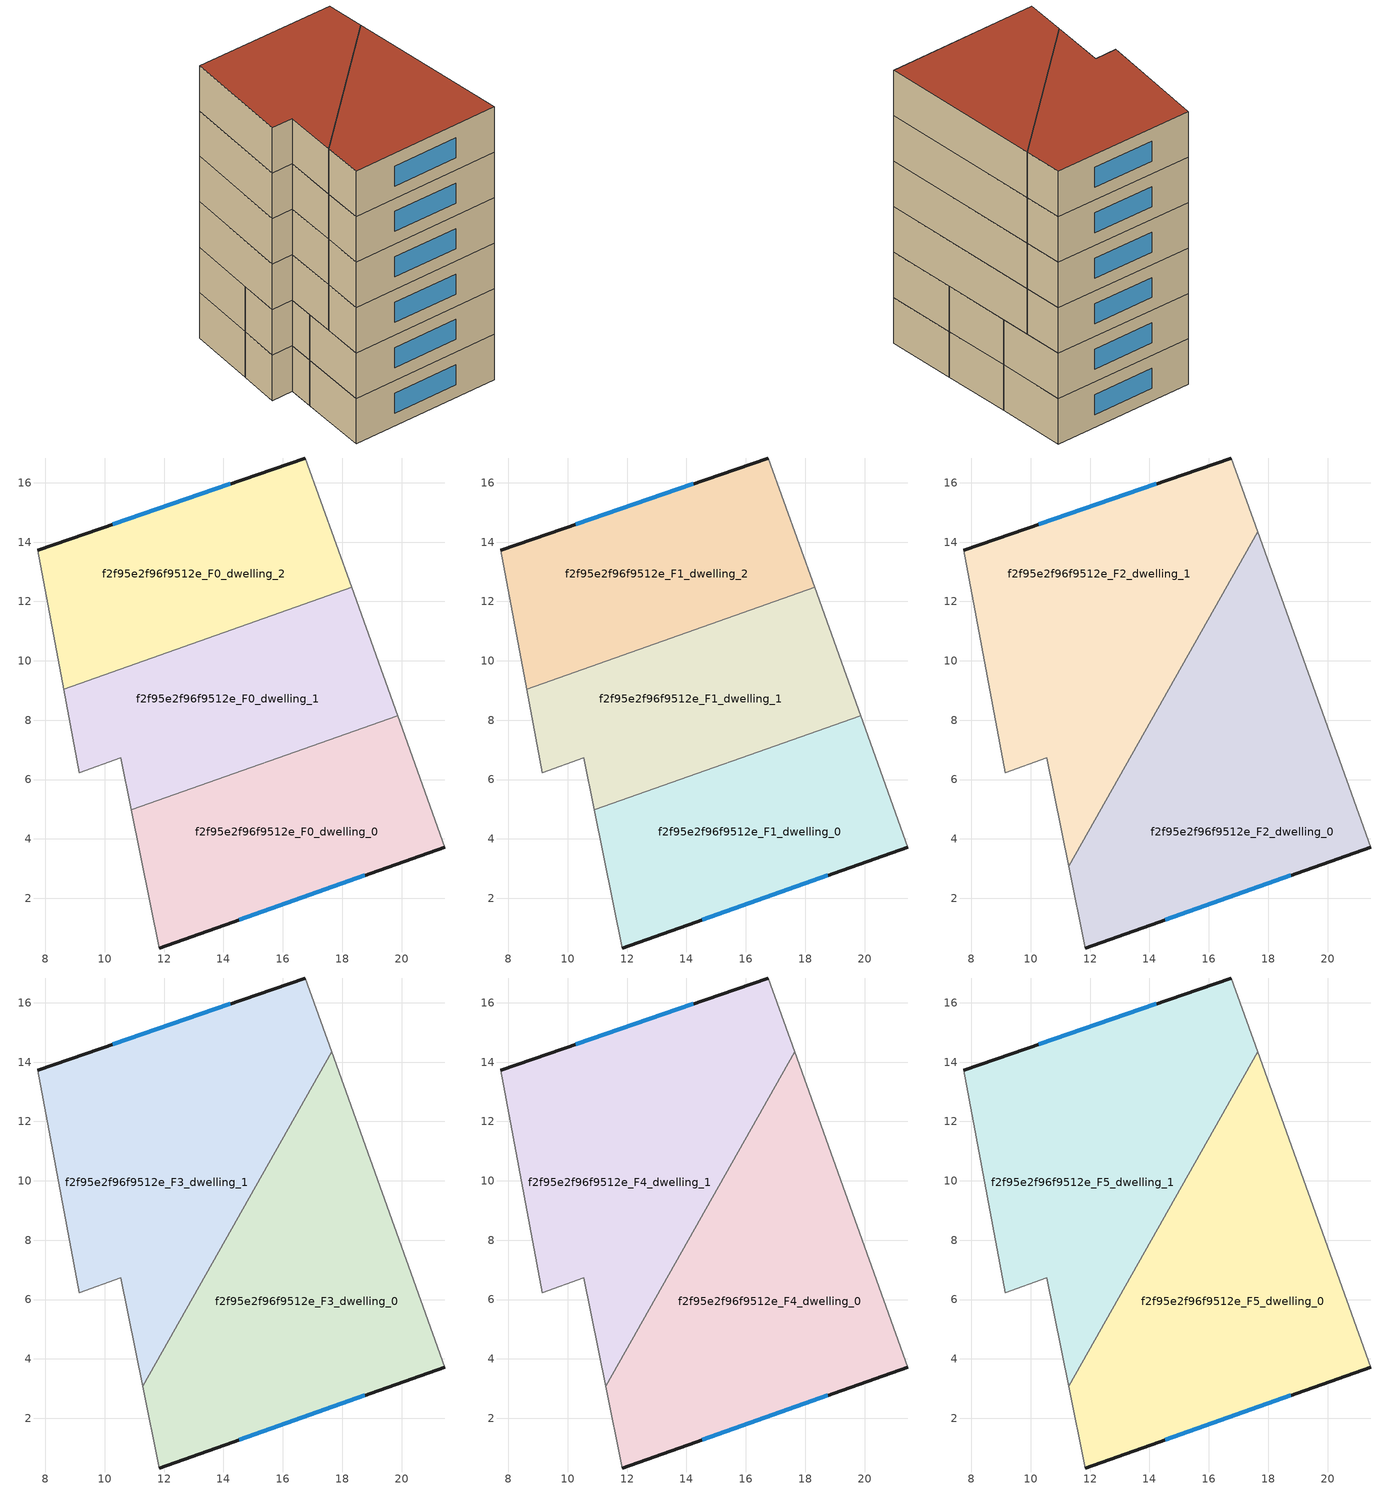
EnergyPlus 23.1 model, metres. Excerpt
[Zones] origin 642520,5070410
f2f95e2f96f9512e_F0_dwelling_0
 floor ground (EU_floor_Construction): 19.87,8.15 21.45,3.72 11.84,0.33 10.9,4.98 z0
 wall outside (EU_wall_Construction): 11.84,0.33 21.45,3.72 z0:3
 wall adiabatic (EU_wall_Construction): 21.45,3.72 19.87,8.15 / 10.9,4.98 11.84,0.33 z0:3
 wall to f2f95e2f96f9512e_F0_dwelling_1 (EU_wall_Construction): 19.87,8.15 10.9,4.98 z0:3
 window (EU_Window_Construction): 14.54,1.28 18.76,2.77 z0.84:2.16
f2f95e2f96f9512e_F0_dwelling_1
 floor ground (EU_floor_Construction): 18.32,12.47 19.87,8.15 10.9,4.98 10.55,6.73 9.15,6.23 8.62,9.04 z0
 wall adiabatic (EU_wall_Construction): 19.87,8.15 18.32,12.47 / 8.62,9.04 9.15,6.23 10.55,6.73 10.9,4.98 z0:3
 wall to f2f95e2f96f9512e_F0_dwelling_2 (EU_wall_Construction): 18.32,12.47 8.62,9.04 z0:3
f2f95e2f96f9512e_F0_dwelling_2
 floor ground (EU_floor_Construction): 16.75,16.83 18.32,12.47 8.62,9.04 7.75,13.74 z0
 wall outside (EU_wall_Construction): 16.75,16.83 7.75,13.74 z0:3
 wall adiabatic (EU_wall_Construction): 7.75,13.74 8.62,9.04 / 18.32,12.47 16.75,16.83 z0:3
 window (EU_Window_Construction): 14.23,15.97 10.27,14.6 z0.84:2.16
f2f95e2f96f9512e_F1_dwelling_0
 floor to f2f95e2f96f9512e_F0_dwelling_0 (EU_floor_Construction): 19.87,8.15 21.45,3.72 11.84,0.33 10.9,4.98 z3
 wall outside (EU_wall_Construction): 11.84,0.33 21.45,3.72 z3:6
 wall adiabatic (EU_wall_Construction): 21.45,3.72 19.87,8.15 / 10.9,4.98 11.84,0.33 z3:6
 wall to f2f95e2f96f9512e_F1_dwelling_1 (EU_wall_Construction): 19.87,8.15 10.9,4.98 z3:6
 window (EU_Window_Construction): 14.54,1.28 18.76,2.77 z3.84:5.16
f2f95e2f96f9512e_F1_dwelling_1
 floor to f2f95e2f96f9512e_F0_dwelling_1 (EU_floor_Construction): 18.32,12.47 19.87,8.15 10.9,4.98 10.55,6.73 9.15,6.23 8.62,9.04 z3
 wall adiabatic (EU_wall_Construction): 19.87,8.15 18.32,12.47 / 8.62,9.04 9.15,6.23 10.55,6.73 10.9,4.98 z3:6
 wall to f2f95e2f96f9512e_F1_dwelling_2 (EU_wall_Construction): 18.32,12.47 8.62,9.04 z3:6
f2f95e2f96f9512e_F1_dwelling_2
 floor to f2f95e2f96f9512e_F0_dwelling_2 (EU_floor_Construction): 16.75,16.83 18.32,12.47 8.62,9.04 7.75,13.74 z3
 wall outside (EU_wall_Construction): 16.75,16.83 7.75,13.74 z3:6
 wall adiabatic (EU_wall_Construction): 7.75,13.74 8.62,9.04 / 18.32,12.47 16.75,16.83 z3:6
 window (EU_Window_Construction): 14.23,15.97 10.27,14.6 z3.84:5.16
f2f95e2f96f9512e_F2_dwelling_0
 floor to f2f95e2f96f9512e_F1_dwelling_0 (EU_floor_Construction): 19.87,8.15 21.45,3.72 11.84,0.33 13.5,5.9 z6; 13.5,5.9 11.84,0.33 11.29,3.08 12.72,5.62 z6
 floor to f2f95e2f96f9512e_F1_dwelling_1 (EU_floor_Construction): 18.32,12.47 19.87,8.15 13.5,5.9 14.2,8.25 16.15,11.71 z6; 14.2,8.25 13.5,5.9 12.72,5.62 z6
 floor to f2f95e2f96f9512e_F1_dwelling_2 (EU_floor_Construction): 17.64,14.35 18.32,12.47 16.15,11.71 z6
 wall outside (EU_wall_Construction): 11.84,0.33 21.45,3.72 z6:9
 wall adiabatic (EU_wall_Construction): 21.45,3.72 17.64,14.35 / 11.29,3.08 11.84,0.33 z6:9
 wall to f2f95e2f96f9512e_F2_dwelling_1 (EU_wall_Construction): 17.64,14.35 11.29,3.08 z6:9
 window (EU_Window_Construction): 14.54,1.28 18.76,2.77 z6.84:8.16
f2f95e2f96f9512e_F2_dwelling_1
 floor to f2f95e2f96f9512e_F1_dwelling_0 (EU_floor_Construction): 12.72,5.62 11.29,3.08 10.9,4.98 z6
 floor to f2f95e2f96f9512e_F1_dwelling_1 (EU_floor_Construction): 13.61,7.2 12.72,5.62 10.9,4.98 10.55,6.73 z6; 16.15,11.71 13.61,7.2 10.55,6.73 9.15,6.23 8.62,9.04 z6
 floor to f2f95e2f96f9512e_F1_dwelling_2 (EU_floor_Construction): 16.75,16.83 17.64,14.35 16.15,11.71 8.62,9.04 7.75,13.74 z6
 wall outside (EU_wall_Construction): 16.75,16.83 7.75,13.74 z6:9
 wall adiabatic (EU_wall_Construction): 17.64,14.35 16.75,16.83 / 7.75,13.74 9.15,6.23 10.55,6.73 11.29,3.08 z6:9
 window (EU_Window_Construction): 14.23,15.97 10.27,14.6 z6.84:8.16
f2f95e2f96f9512e_F3_dwelling_0
 floor to f2f95e2f96f9512e_F2_dwelling_0 (EU_floor_Construction): 17.64,14.35 21.45,3.72 11.84,0.33 11.29,3.08 z9
 wall outside (EU_wall_Construction): 11.84,0.33 21.45,3.72 z9:12
 wall adiabatic (EU_wall_Construction): 21.45,3.72 17.64,14.35 / 11.29,3.08 11.84,0.33 z9:12
 wall to f2f95e2f96f9512e_F3_dwelling_1 (EU_wall_Construction): 17.64,14.35 11.29,3.08 z9:12
 window (EU_Window_Construction): 14.54,1.28 18.76,2.77 z9.84:11.16
f2f95e2f96f9512e_F3_dwelling_1
 floor to f2f95e2f96f9512e_F2_dwelling_1 (EU_floor_Construction): 16.75,16.83 17.64,14.35 11.29,3.08 10.55,6.73 9.15,6.23 7.75,13.74 z9
 wall outside (EU_wall_Construction): 16.75,16.83 7.75,13.74 z9:12
 wall adiabatic (EU_wall_Construction): 17.64,14.35 16.75,16.83 / 7.75,13.74 9.15,6.23 10.55,6.73 11.29,3.08 z9:12
 window (EU_Window_Construction): 14.23,15.97 10.27,14.6 z9.84:11.16
f2f95e2f96f9512e_F4_dwelling_0
 floor to f2f95e2f96f9512e_F3_dwelling_0 (EU_floor_Construction): 17.64,14.35 21.45,3.72 11.84,0.33 11.29,3.08 z12
 wall outside (EU_wall_Construction): 11.84,0.33 21.45,3.72 z12:15
 wall adiabatic (EU_wall_Construction): 21.45,3.72 17.64,14.35 / 11.29,3.08 11.84,0.33 z12:15
 wall to f2f95e2f96f9512e_F4_dwelling_1 (EU_wall_Construction): 17.64,14.35 11.29,3.08 z12:15
 window (EU_Window_Construction): 14.54,1.28 18.76,2.77 z12.84:14.16
f2f95e2f96f9512e_F4_dwelling_1
 floor to f2f95e2f96f9512e_F3_dwelling_1 (EU_floor_Construction): 16.75,16.83 17.64,14.35 11.29,3.08 10.55,6.73 9.15,6.23 7.75,13.74 z12
 wall outside (EU_wall_Construction): 16.75,16.83 7.75,13.74 z12:15
 wall adiabatic (EU_wall_Construction): 17.64,14.35 16.75,16.83 / 7.75,13.74 9.15,6.23 10.55,6.73 11.29,3.08 z12:15
 window (EU_Window_Construction): 14.23,15.97 10.27,14.6 z12.84:14.16
f2f95e2f96f9512e_F5_dwelling_0
 floor to f2f95e2f96f9512e_F4_dwelling_0 (EU_floor_Construction): 17.64,14.35 21.45,3.72 11.84,0.33 11.29,3.08 z15
 wall outside (EU_wall_Construction): 11.84,0.33 21.45,3.72 z15:18
 wall adiabatic (EU_wall_Construction): 21.45,3.72 17.64,14.35 / 11.29,3.08 11.84,0.33 z15:18
 wall to f2f95e2f96f9512e_F5_dwelling_1 (EU_wall_Construction): 17.64,14.35 11.29,3.08 z15:18
 window (EU_Window_Construction): 14.54,1.28 18.76,2.77 z15.84:17.16
 roof outside (EU_roof_Construction): 21.45,3.72 17.64,14.35 11.29,3.08 11.84,0.33 z18
f2f95e2f96f9512e_F5_dwelling_1
 floor to f2f95e2f96f9512e_F4_dwelling_1 (EU_floor_Construction): 16.75,16.83 17.64,14.35 11.29,3.08 10.55,6.73 9.15,6.23 7.75,13.74 z15
 wall outside (EU_wall_Construction): 16.75,16.83 7.75,13.74 z15:18
 wall adiabatic (EU_wall_Construction): 17.64,14.35 16.75,16.83 / 7.75,13.74 9.15,6.23 10.55,6.73 11.29,3.08 z15:18
 window (EU_Window_Construction): 14.23,15.97 10.27,14.6 z15.84:17.16
 roof outside (EU_roof_Construction): 11.29,3.08 17.64,14.35 16.75,16.83 7.75,13.74 9.15,6.23 10.55,6.73 z18
[Building]
EU S2 Campaign: North Axis=0; Terrain=City; Solar Distribution=FullExterior
[Site:Location]
Lyon-Bron: Latitude=45.75; Longitude=5; Time Zone=1; Elevation=198
[SizingPeriod:WeatherFileDays]
AnnualSizingPeriod: Begin Month=1; Begin Day of Month=1; End Month=12; End Day of Month=31; Day of Week for Start Day=Monday; Use Weather File Daylight Saving Period=No; Use Weather File Rain and Snow Indicators=No
[MATERIAL]
EU_InternalMass_Material: Roughness=MediumRough; Thickness=0.1; Conductivity=1; Density=1800; Specific Heat=900; Thermal Absorptance=0.9; Solar Absorptance=0.7; Visible Absorptance=0.7
[MATERIAL:NOMASS] Roughness=MediumRough; Thermal Absorptance=0.9; Solar Absorptance=0.7; Visible Absorptance=0.7
Name | Thermal Resistance
EU_wall_NoMass | 0.776494
EU_roof_NoMass | 0.486893
EU_floor_NoMass | 0.421597
[WINDOWMATERIAL:SIMPLEGLAZINGSYSTEM]
EU_Window_SimpleGlazing: UFactor=4.24961; Solar Heat Gain Coefficient=0.83; Visible Transmittance=0.83
[CONSTRUCTION]
EU_wall_Construction: EU_wall_NoMass
EU_roof_Construction: EU_roof_NoMass
EU_floor_Construction: EU_floor_NoMass
EU_Window_Construction: EU_Window_SimpleGlazing
EU_InternalMass_Construction: EU_InternalMass_Material
[ZONE] Type=1; Multiplier=1; Ceiling Height=autocalculate; Floor Area=autocalculate; Part of Total Floor Area=Yes
Name | Volume
f2f95e2f96f9512e_F0_dwelling_0; f2f95e2f96f9512e_F1_dwelling_0 | 138.916
f2f95e2f96f9512e_F2_dwelling_0; f2f95e2f96f9512e_F3_dwelling_0; f2f95e2f96f9512e_F4_dwelling_0; f2f95e2f96f9512e_F5_dwelling_0 | 208.357
f2f95e2f96f9512e_F0_dwelling_1 | 138.899
f2f95e2f96f9512e_F1_dwelling_1 | 138.898
f2f95e2f96f9512e_F2_dwelling_1 | 208.353
f2f95e2f96f9512e_F3_dwelling_1; f2f95e2f96f9512e_F4_dwelling_1; f2f95e2f96f9512e_F5_dwelling_1 | 208.359
f2f95e2f96f9512e_F0_dwelling_2 | 138.908
f2f95e2f96f9512e_F1_dwelling_2 | 138.907
[INTERNALMASS] Construction=EU_InternalMass_Construction
Name | Zone or ZoneList | Surface Area
f2f95e2f96f9512e_F0_dwelling_0_EU_InternalMass | f2f95e2f96f9512e_F0_dwelling_0 | 46.3052
f2f95e2f96f9512e_F0_dwelling_1_EU_InternalMass | f2f95e2f96f9512e_F0_dwelling_1 | 46.2995
f2f95e2f96f9512e_F0_dwelling_2_EU_InternalMass | f2f95e2f96f9512e_F0_dwelling_2 | 46.3027
f2f95e2f96f9512e_F1_dwelling_0_EU_InternalMass | f2f95e2f96f9512e_F1_dwelling_0 | 46.3052
f2f95e2f96f9512e_F1_dwelling_1_EU_InternalMass | f2f95e2f96f9512e_F1_dwelling_1 | 46.2995
f2f95e2f96f9512e_F1_dwelling_2_EU_InternalMass | f2f95e2f96f9512e_F1_dwelling_2 | 46.3027
f2f95e2f96f9512e_F2_dwelling_0_EU_InternalMass | f2f95e2f96f9512e_F2_dwelling_0 | 69.4527
f2f95e2f96f9512e_F2_dwelling_1_EU_InternalMass | f2f95e2f96f9512e_F2_dwelling_1 | 69.453
f2f95e2f96f9512e_F3_dwelling_0_EU_InternalMass | f2f95e2f96f9512e_F3_dwelling_0 | 69.4527
f2f95e2f96f9512e_F3_dwelling_1_EU_InternalMass | f2f95e2f96f9512e_F3_dwelling_1 | 69.453
f2f95e2f96f9512e_F4_dwelling_0_EU_InternalMass | f2f95e2f96f9512e_F4_dwelling_0 | 69.4527
f2f95e2f96f9512e_F4_dwelling_1_EU_InternalMass | f2f95e2f96f9512e_F4_dwelling_1 | 69.453
f2f95e2f96f9512e_F5_dwelling_0_EU_InternalMass | f2f95e2f96f9512e_F5_dwelling_0 | 69.4527
f2f95e2f96f9512e_F5_dwelling_1_EU_InternalMass | f2f95e2f96f9512e_F5_dwelling_1 | 69.453
[OTHEREQUIPMENT] Fuel Type=Electricity; Design Level Calculation Method=Watts/Area; Power per Zone Floor Area=1; Fraction Latent=0; Fraction Radiant=0; Fraction Lost=0; Carbon Dioxide Generation Rate=0; EndUse Subcategory=EU_Step8_InternalGains
Name | Zone or ZoneList or Space or SpaceList | Schedule
EU_Step8_InternalGain_f2f95e2f96f9512e_F0_dwelling_0_f000 | f2f95e2f96f9512e_F0_dwelling_0 | EU_Step8_GainSchedule_f2f95e2f96f9512e_F0_dwelling_0_f000
EU_Step8_InternalGain_f2f95e2f96f9512e_F0_dwelling_1_f000 | f2f95e2f96f9512e_F0_dwelling_1 | EU_Step8_GainSchedule_f2f95e2f96f9512e_F0_dwelling_1_f000
EU_Step8_InternalGain_f2f95e2f96f9512e_F0_dwelling_2_f000 | f2f95e2f96f9512e_F0_dwelling_2 | EU_Step8_GainSchedule_f2f95e2f96f9512e_F0_dwelling_2_f000
EU_Step8_InternalGain_f2f95e2f96f9512e_F1_dwelling_0_f000 | f2f95e2f96f9512e_F1_dwelling_0 | EU_Step8_GainSchedule_f2f95e2f96f9512e_F1_dwelling_0_f000
EU_Step8_InternalGain_f2f95e2f96f9512e_F1_dwelling_1_f000 | f2f95e2f96f9512e_F1_dwelling_1 | EU_Step8_GainSchedule_f2f95e2f96f9512e_F1_dwelling_1_f000
EU_Step8_InternalGain_f2f95e2f96f9512e_F1_dwelling_2_f000 | f2f95e2f96f9512e_F1_dwelling_2 | EU_Step8_GainSchedule_f2f95e2f96f9512e_F1_dwelling_2_f000
EU_Step8_InternalGain_f2f95e2f96f9512e_F2_dwelling_0_f000 | f2f95e2f96f9512e_F2_dwelling_0 | EU_Step8_GainSchedule_f2f95e2f96f9512e_F2_dwelling_0_f000
EU_Step8_InternalGain_f2f95e2f96f9512e_F2_dwelling_1_f000 | f2f95e2f96f9512e_F2_dwelling_1 | EU_Step8_GainSchedule_f2f95e2f96f9512e_F2_dwelling_1_f000
EU_Step8_InternalGain_f2f95e2f96f9512e_F3_dwelling_0_f000 | f2f95e2f96f9512e_F3_dwelling_0 | EU_Step8_GainSchedule_f2f95e2f96f9512e_F3_dwelling_0_f000
EU_Step8_InternalGain_f2f95e2f96f9512e_F3_dwelling_1_f000 | f2f95e2f96f9512e_F3_dwelling_1 | EU_Step8_GainSchedule_f2f95e2f96f9512e_F3_dwelling_1_f000
EU_Step8_InternalGain_f2f95e2f96f9512e_F4_dwelling_0_f000 | f2f95e2f96f9512e_F4_dwelling_0 | EU_Step8_GainSchedule_f2f95e2f96f9512e_F4_dwelling_0_f000
EU_Step8_InternalGain_f2f95e2f96f9512e_F4_dwelling_1_f000 | f2f95e2f96f9512e_F4_dwelling_1 | EU_Step8_GainSchedule_f2f95e2f96f9512e_F4_dwelling_1_f000
EU_Step8_InternalGain_f2f95e2f96f9512e_F5_dwelling_0_f000 | f2f95e2f96f9512e_F5_dwelling_0 | EU_Step8_GainSchedule_f2f95e2f96f9512e_F5_dwelling_0_f000
EU_Step8_InternalGain_f2f95e2f96f9512e_F5_dwelling_1_f000 | f2f95e2f96f9512e_F5_dwelling_1 | EU_Step8_GainSchedule_f2f95e2f96f9512e_F5_dwelling_1_f000
[ZONEVENTILATION:DESIGNFLOWRATE] Schedule=EU_AlwaysOn; Design Flow Rate Calculation Method=AirChanges/Hour; Air Changes per Hour=0.693814; Ventilation Type=Natural; Fan Pressure Rise=0; Fan Total Efficiency=1; Constant Term Coefficient=1; Temperature Term Coefficient=0; Velocity Term Coefficient=0; Velocity Squared Term Coefficient=0; Minimum Indoor Temperature=-100; Maximum Indoor Temperature=100; Delta Temperature=-100; Minimum Outdoor Temperature=-100; Maximum Outdoor Temperature=100; Maximum Wind Speed=40
Name | Zone or ZoneList or Space or SpaceList
EU_ConstantAir_f2f95e2f96f9512e_F0_dwelling_0 | f2f95e2f96f9512e_F0_dwelling_0
EU_ConstantAir_f2f95e2f96f9512e_F0_dwelling_1 | f2f95e2f96f9512e_F0_dwelling_1
EU_ConstantAir_f2f95e2f96f9512e_F0_dwelling_2 | f2f95e2f96f9512e_F0_dwelling_2
EU_ConstantAir_f2f95e2f96f9512e_F1_dwelling_0 | f2f95e2f96f9512e_F1_dwelling_0
EU_ConstantAir_f2f95e2f96f9512e_F1_dwelling_1 | f2f95e2f96f9512e_F1_dwelling_1
EU_ConstantAir_f2f95e2f96f9512e_F1_dwelling_2 | f2f95e2f96f9512e_F1_dwelling_2
EU_ConstantAir_f2f95e2f96f9512e_F2_dwelling_0 | f2f95e2f96f9512e_F2_dwelling_0
EU_ConstantAir_f2f95e2f96f9512e_F2_dwelling_1 | f2f95e2f96f9512e_F2_dwelling_1
EU_ConstantAir_f2f95e2f96f9512e_F3_dwelling_0 | f2f95e2f96f9512e_F3_dwelling_0
EU_ConstantAir_f2f95e2f96f9512e_F3_dwelling_1 | f2f95e2f96f9512e_F3_dwelling_1
EU_ConstantAir_f2f95e2f96f9512e_F4_dwelling_0 | f2f95e2f96f9512e_F4_dwelling_0
EU_ConstantAir_f2f95e2f96f9512e_F4_dwelling_1 | f2f95e2f96f9512e_F4_dwelling_1
EU_ConstantAir_f2f95e2f96f9512e_F5_dwelling_0 | f2f95e2f96f9512e_F5_dwelling_0
EU_ConstantAir_f2f95e2f96f9512e_F5_dwelling_1 | f2f95e2f96f9512e_F5_dwelling_1
[HVACTEMPLATE:THERMOSTAT] Constant Heating Setpoint=20; Constant Cooling Setpoint=50
EU_HeatOnly_f2f95e2f96f9512e_F0_dwelling_0; EU_HeatOnly_f2f95e2f96f9512e_F0_dwelling_1; EU_HeatOnly_f2f95e2f96f9512e_F0_dwelling_2; EU_HeatOnly_f2f95e2f96f9512e_F1_dwelling_0; EU_HeatOnly_f2f95e2f96f9512e_F1_dwelling_1; EU_HeatOnly_f2f95e2f96f9512e_F1_dwelling_2; EU_HeatOnly_f2f95e2f96f9512e_F2_dwelling_0; EU_HeatOnly_f2f95e2f96f9512e_F2_dwelling_1; EU_HeatOnly_f2f95e2f96f9512e_F3_dwelling_0; EU_HeatOnly_f2f95e2f96f9512e_F3_dwelling_1; EU_HeatOnly_f2f95e2f96f9512e_F4_dwelling_0; EU_HeatOnly_f2f95e2f96f9512e_F4_dwelling_1; EU_HeatOnly_f2f95e2f96f9512e_F5_dwelling_0; EU_HeatOnly_f2f95e2f96f9512e_F5_dwelling_1
[HVACTEMPLATE:ZONE:IDEALLOADSAIRSYSTEM] System Availability Schedule=EU_AlwaysOn; Maximum Heating Supply Air Temperature=50; Minimum Cooling Supply Air Temperature=13; Maximum Heating Supply Air Humidity Ratio=0.0156; Minimum Cooling Supply Air Humidity Ratio=0.0077; Heating Limit=NoLimit; Cooling Limit=NoLimit; Heating Availability Schedule=EU_AlwaysOn; Cooling Availability Schedule=EU_CoolingOff; Dehumidification Control Type=ConstantSensibleHeatRatio; Cooling Sensible Heat Ratio=0.7; Dehumidification Setpoint=60; Humidification Control Type=None; Humidification Setpoint=30; Outdoor Air Method=None; Outdoor Air Flow Rate per Person=0.00944; Outdoor Air Flow Rate per Zone Floor Area=0; Outdoor Air Flow Rate per Zone=0; Demand Controlled Ventilation Type=None; Outdoor Air Economizer Type=NoEconomizer; Heat Recovery Type=None; Sensible Heat Recovery Effectiveness=0.7; Latent Heat Recovery Effectiveness=0.65
Name | Template Thermostat
f2f95e2f96f9512e_F0_dwelling_0 | EU_HeatOnly_f2f95e2f96f9512e_F0_dwelling_0
f2f95e2f96f9512e_F0_dwelling_1 | EU_HeatOnly_f2f95e2f96f9512e_F0_dwelling_1
f2f95e2f96f9512e_F0_dwelling_2 | EU_HeatOnly_f2f95e2f96f9512e_F0_dwelling_2
f2f95e2f96f9512e_F1_dwelling_0 | EU_HeatOnly_f2f95e2f96f9512e_F1_dwelling_0
f2f95e2f96f9512e_F1_dwelling_1 | EU_HeatOnly_f2f95e2f96f9512e_F1_dwelling_1
f2f95e2f96f9512e_F1_dwelling_2 | EU_HeatOnly_f2f95e2f96f9512e_F1_dwelling_2
f2f95e2f96f9512e_F2_dwelling_0 | EU_HeatOnly_f2f95e2f96f9512e_F2_dwelling_0
f2f95e2f96f9512e_F2_dwelling_1 | EU_HeatOnly_f2f95e2f96f9512e_F2_dwelling_1
f2f95e2f96f9512e_F3_dwelling_0 | EU_HeatOnly_f2f95e2f96f9512e_F3_dwelling_0
f2f95e2f96f9512e_F3_dwelling_1 | EU_HeatOnly_f2f95e2f96f9512e_F3_dwelling_1
f2f95e2f96f9512e_F4_dwelling_0 | EU_HeatOnly_f2f95e2f96f9512e_F4_dwelling_0
f2f95e2f96f9512e_F4_dwelling_1 | EU_HeatOnly_f2f95e2f96f9512e_F4_dwelling_1
f2f95e2f96f9512e_F5_dwelling_0 | EU_HeatOnly_f2f95e2f96f9512e_F5_dwelling_0
f2f95e2f96f9512e_F5_dwelling_1 | EU_HeatOnly_f2f95e2f96f9512e_F5_dwelling_1
[SIZING:ZONE] Zone Cooling Design Supply Air Temperature Input Method=SupplyAirTemperature; Zone Cooling Design Supply Air Temperature=13; Zone Heating Design Supply Air Temperature Input Method=SupplyAirTemperature; Zone Heating Design Supply Air Temperature=50; Zone Cooling Design Supply Air Humidity Ratio=0.008; Zone Heating Design Supply Air Humidity Ratio=0.008; Cooling Design Air Flow Method=DesignDay; Cooling Design Air Flow Rate=0; Cooling Minimum Air Flow per Zone Floor Area=0.000762; Cooling Minimum Air Flow=0; Cooling Minimum Air Flow Fraction=0.2; Heating Design Air Flow Method=DesignDay; Heating Design Air Flow Rate=0; Heating Maximum Air Flow per Zone Floor Area=0.002032; Heating Maximum Air Flow=0.141576; Heating Maximum Air Flow Fraction=0.3; Account for Dedicated Outdoor Air System=No; Dedicated Outdoor Air System Control Strategy=NeutralSupplyAir; Dedicated Outdoor Air Low Setpoint Temperature for Design=autosize; Dedicated Outdoor Air High Setpoint Temperature for Design=autosize; Zone Load Sizing Method=Sensible Load Only No Latent Load; Zone Latent Cooling Design Supply Air Humidity Ratio Input Method=HumidityRatioDifference; Zone Cooling Design Supply Air Humidity Ratio Difference=0.005; Zone Latent Heating Design Supply Air Humidity Ratio Input Method=HumidityRatioDifference; Zone Humidification Design Supply Air Humidity Ratio Difference=0.005
f2f95e2f96f9512e_F0_dwelling_0; f2f95e2f96f9512e_F0_dwelling_1; f2f95e2f96f9512e_F0_dwelling_2; f2f95e2f96f9512e_F1_dwelling_0; f2f95e2f96f9512e_F1_dwelling_1; f2f95e2f96f9512e_F1_dwelling_2; f2f95e2f96f9512e_F2_dwelling_0; f2f95e2f96f9512e_F2_dwelling_1; f2f95e2f96f9512e_F3_dwelling_0; f2f95e2f96f9512e_F3_dwelling_1; f2f95e2f96f9512e_F4_dwelling_0; f2f95e2f96f9512e_F4_dwelling_1; f2f95e2f96f9512e_F5_dwelling_0; f2f95e2f96f9512e_F5_dwelling_1
[SCHEDULE:CONSTANT]
Name | Hourly Value
EU_AlwaysOn | 1
EU_CoolingOff | 0
[SCHEDULE:FILE] Column Number=1; Rows to Skip at Top=0; Number of Hours of Data=8760; Column Separator=Comma; Interpolate to Timestep=No; Minutes per Item=60; Adjust Schedule for Daylight Savings=Yes
Name | File
EU_Step8_GainSchedule_f2f95e2f96f9512e_F0_dwelling_0_f000 | ../../schedules/f2f95e2f96f9512e/f2f95e2f96f9512e_F0_dwelling_0_f000_gain.csv
EU_Step8_GainSchedule_f2f95e2f96f9512e_F0_dwelling_1_f000 | ../../schedules/f2f95e2f96f9512e/f2f95e2f96f9512e_F0_dwelling_1_f000_gain.csv
EU_Step8_GainSchedule_f2f95e2f96f9512e_F0_dwelling_2_f000 | ../../schedules/f2f95e2f96f9512e/f2f95e2f96f9512e_F0_dwelling_2_f000_gain.csv
EU_Step8_GainSchedule_f2f95e2f96f9512e_F1_dwelling_0_f000 | ../../schedules/f2f95e2f96f9512e/f2f95e2f96f9512e_F1_dwelling_0_f000_gain.csv
EU_Step8_GainSchedule_f2f95e2f96f9512e_F1_dwelling_1_f000 | ../../schedules/f2f95e2f96f9512e/f2f95e2f96f9512e_F1_dwelling_1_f000_gain.csv
EU_Step8_GainSchedule_f2f95e2f96f9512e_F1_dwelling_2_f000 | ../../schedules/f2f95e2f96f9512e/f2f95e2f96f9512e_F1_dwelling_2_f000_gain.csv
EU_Step8_GainSchedule_f2f95e2f96f9512e_F2_dwelling_0_f000 | ../../schedules/f2f95e2f96f9512e/f2f95e2f96f9512e_F2_dwelling_0_f000_gain.csv
EU_Step8_GainSchedule_f2f95e2f96f9512e_F2_dwelling_1_f000 | ../../schedules/f2f95e2f96f9512e/f2f95e2f96f9512e_F2_dwelling_1_f000_gain.csv
EU_Step8_GainSchedule_f2f95e2f96f9512e_F3_dwelling_0_f000 | ../../schedules/f2f95e2f96f9512e/f2f95e2f96f9512e_F3_dwelling_0_f000_gain.csv
EU_Step8_GainSchedule_f2f95e2f96f9512e_F3_dwelling_1_f000 | ../../schedules/f2f95e2f96f9512e/f2f95e2f96f9512e_F3_dwelling_1_f000_gain.csv
EU_Step8_GainSchedule_f2f95e2f96f9512e_F4_dwelling_0_f000 | ../../schedules/f2f95e2f96f9512e/f2f95e2f96f9512e_F4_dwelling_0_f000_gain.csv
EU_Step8_GainSchedule_f2f95e2f96f9512e_F4_dwelling_1_f000 | ../../schedules/f2f95e2f96f9512e/f2f95e2f96f9512e_F4_dwelling_1_f000_gain.csv
EU_Step8_GainSchedule_f2f95e2f96f9512e_F5_dwelling_0_f000 | ../../schedules/f2f95e2f96f9512e/f2f95e2f96f9512e_F5_dwelling_0_f000_gain.csv
EU_Step8_GainSchedule_f2f95e2f96f9512e_F5_dwelling_1_f000 | ../../schedules/f2f95e2f96f9512e/f2f95e2f96f9512e_F5_dwelling_1_f000_gain.csv
